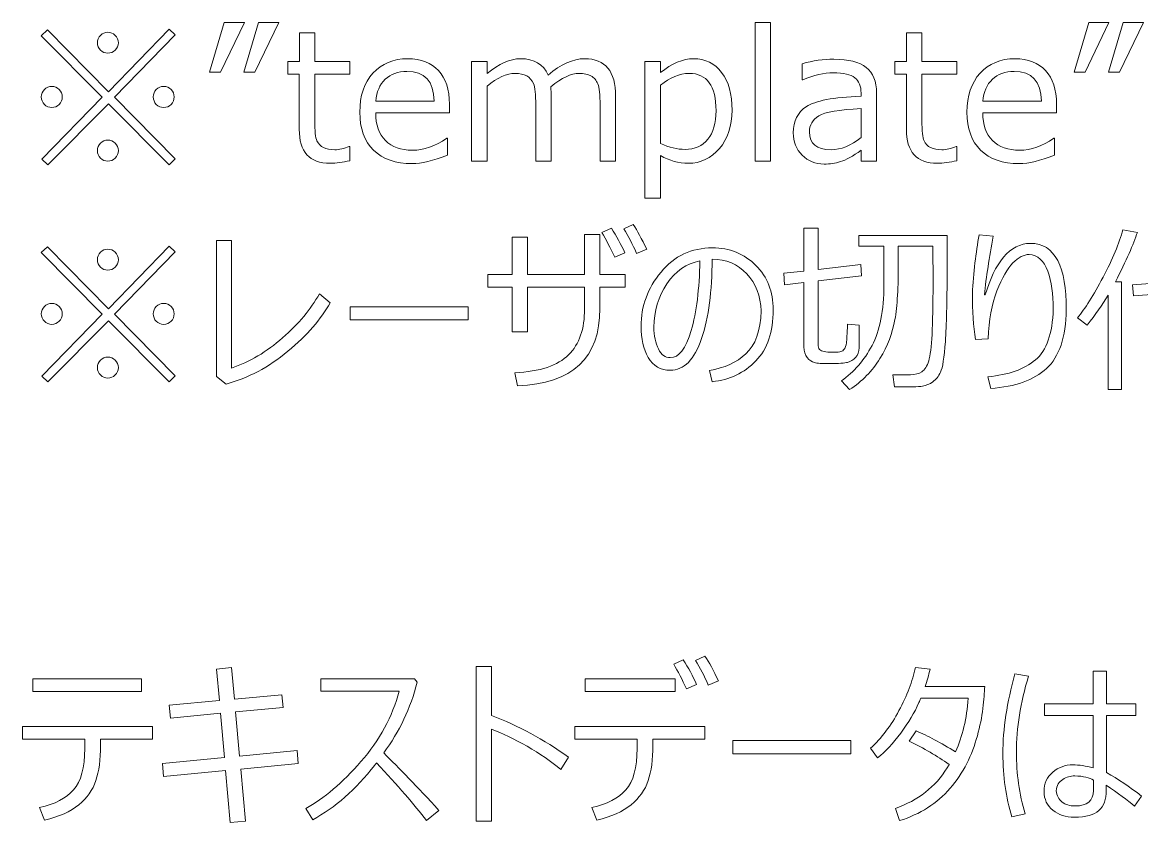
# Model space of a CAD drawing. Extents: x 0 to 812, y 0 to 300.
# Drawn here: x 605.12 to 636.07, y 159.77 to 181.91 of the extents above; entities that cross this region are included whole.
import ezdxf

# ---------------------------------------------------------------- set-up
doc = ezdxf.new("R2010")
doc.units = 0
doc.header["$MEASUREMENT"] = 0
doc.layers.add('TEMPLATE', color=216, linetype='CONTINUOUS', true_color=0x4c004c)

# ---------------------------------------------------------------- blocks, each defined once
blk = doc.blocks.new('block 3')
at = {"layer": 'TEMPLATE', "color": 214, "lineweight": 9, "true_color": 0x7f007f}
for points in [[(611.255, -118.092), (610.596, -119.472), (610.288, -119.472), (610.698, -118.092), (611.255, -118.092)], [(612.207, -118.092), (611.548, -119.472), (611.24, -119.472), (611.651, -118.092), (612.207, -118.092)], [(625.81, -121.935), (625.381, -121.935), (625.381, -118.092), (625.81, -118.092), (625.81, -121.935)], [(635.166, -118.092), (634.506, -119.472), (634.199, -119.472), (634.609, -118.092), (635.166, -118.092)], [(636.118, -118.092), (635.459, -119.472), (635.151, -119.472), (635.561, -118.092), (636.118, -118.092)], [(609.346, -121.869), (609.175, -122.03), (607.5, -120.346), (605.825, -122.035), (605.654, -121.874), (607.324, -120.165), (605.64, -118.461), (605.811, -118.3), (607.5, -120.011), (609.175, -118.28), (609.346, -118.439), (607.661, -120.165), (609.346, -121.869)], [(609.346, -127.869), (609.175, -128.03), (607.5, -126.346), (605.825, -128.035), (605.654, -127.874), (607.324, -126.165), (605.64, -124.461), (605.811, -124.3), (607.5, -126.011), (609.175, -124.28), (609.346, -124.439), (607.661, -126.165), (609.346, -127.869)], [(617.441, -126.319), (614.18, -126.319), (614.18, -125.958), (617.441, -125.958), (617.441, -126.319)], [(612.747, -138.592), (611.155, -138.744), (611.287, -140.187), (610.867, -140.226), (610.738, -138.783), (609.024, -138.946), (608.99, -138.59), (610.706, -138.426), (610.596, -137.203), (609.212, -137.335), (609.177, -136.981), (610.564, -136.852), (610.486, -135.98), (610.901, -135.931), (610.979, -136.812), (612.29, -136.688), (612.327, -137.04), (611.011, -137.164), (611.123, -138.387), (612.72, -138.233), (612.747, -138.592)], [(608.411, -136.595), (605.403, -136.595), (605.403, -136.246), (608.411, -136.246), (608.411, -136.595)], [(623.172, -136.595), (620.676, -136.595), (620.676, -136.246), (623.172, -136.246), (623.172, -136.595)], [(628.027, -138.319), (624.766, -138.319), (624.766, -137.958), (628.027, -137.958), (628.027, -138.319)]]:
    blk.add_lwpolyline(points, dxfattribs=at)
for points, knots in [([(607.19, -118.656), (607.19, -118.577), (607.218, -118.508), (607.276, -118.451), (607.332, -118.394), (607.401, -118.366), (607.481, -118.366), (607.56, -118.366), (607.629, -118.394), (607.686, -118.451), (607.743, -118.508), (607.771, -118.577), (607.771, -118.656), (607.771, -118.736), (607.743, -118.804), (607.686, -118.86), (607.629, -118.916), (607.56, -118.944), (607.481, -118.944), (607.401, -118.944), (607.332, -118.916), (607.276, -118.86), (607.218, -118.804), (607.19, -118.736), (607.19, -118.656)], [0, 0, 0, 0, 1, 1, 1, 2, 2, 2, 3, 3, 3, 4, 4, 4, 5, 5, 5, 6, 6, 6, 7, 7, 7, 8, 8, 8, 8]), ([(613.628, -121.989), (613.058, -121.989), (612.773, -121.676), (612.773, -121.049), (612.773, -121.049), (612.773, -119.528), (612.773, -119.528), (612.773, -119.528), (612.458, -119.528), (612.458, -119.528), (612.458, -119.528), (612.458, -119.176), (612.458, -119.176), (612.458, -119.176), (612.776, -119.176), (612.776, -119.176), (612.776, -119.176), (612.776, -118.383), (612.776, -118.383), (612.776, -118.383), (613.203, -118.383), (613.203, -118.383), (613.203, -118.383), (613.203, -119.176), (613.203, -119.176), (613.203, -119.176), (614.17, -119.176), (614.17, -119.176), (614.17, -119.176), (614.17, -119.528), (614.17, -119.528), (614.17, -119.528), (613.203, -119.528), (613.203, -119.528), (613.203, -119.528), (613.203, -120.805), (613.203, -120.805), (613.203, -121.095), (613.223, -121.282), (613.263, -121.368), (613.303, -121.453), (613.363, -121.516), (613.445, -121.556), (613.526, -121.596), (613.63, -121.615), (613.757, -121.615), (613.878, -121.615), (614.01, -121.586), (614.155, -121.527), (614.155, -121.527), (614.17, -121.527), (614.17, -121.527), (614.17, -121.527), (614.17, -121.918), (614.17, -121.918), (613.976, -121.965), (613.795, -121.989), (613.628, -121.989)], [0, 0, 0, 0, 1, 1, 1, 2, 2, 2, 3, 3, 3, 4, 4, 4, 5, 5, 5, 6, 6, 6, 7, 7, 7, 8, 8, 8, 9, 9, 9, 10, 10, 10, 11, 11, 11, 12, 12, 12, 13, 13, 13, 14, 14, 14, 15, 15, 15, 16, 16, 16, 17, 17, 17, 18, 18, 18, 19, 19, 19, 19]), ([(630.417, -121.989), (629.848, -121.989), (629.563, -121.676), (629.563, -121.049), (629.563, -121.049), (629.563, -119.528), (629.563, -119.528), (629.563, -119.528), (629.248, -119.528), (629.248, -119.528), (629.248, -119.528), (629.248, -119.176), (629.248, -119.176), (629.248, -119.176), (629.565, -119.176), (629.565, -119.176), (629.565, -119.176), (629.565, -118.383), (629.565, -118.383), (629.565, -118.383), (629.993, -118.383), (629.993, -118.383), (629.993, -118.383), (629.993, -119.176), (629.993, -119.176), (629.993, -119.176), (630.959, -119.176), (630.959, -119.176), (630.959, -119.176), (630.959, -119.528), (630.959, -119.528), (630.959, -119.528), (629.993, -119.528), (629.993, -119.528), (629.993, -119.528), (629.993, -120.805), (629.993, -120.805), (629.993, -121.095), (630.012, -121.282), (630.052, -121.368), (630.092, -121.453), (630.153, -121.516), (630.234, -121.556), (630.315, -121.596), (630.42, -121.615), (630.547, -121.615), (630.667, -121.615), (630.8, -121.586), (630.944, -121.527), (630.944, -121.527), (630.959, -121.527), (630.959, -121.527), (630.959, -121.527), (630.959, -121.918), (630.959, -121.918), (630.766, -121.965), (630.585, -121.989), (630.417, -121.989)], [0, 0, 0, 0, 1, 1, 1, 2, 2, 2, 3, 3, 3, 4, 4, 4, 5, 5, 5, 6, 6, 6, 7, 7, 7, 8, 8, 8, 9, 9, 9, 10, 10, 10, 11, 11, 11, 12, 12, 12, 13, 13, 13, 14, 14, 14, 15, 15, 15, 16, 16, 16, 17, 17, 17, 18, 18, 18, 19, 19, 19, 19]), ([(615.896, -121.999), (615.437, -121.999), (615.081, -121.875), (614.828, -121.626), (614.575, -121.378), (614.448, -121.027), (614.448, -120.573), (614.448, -120.122), (614.569, -119.764), (614.812, -119.497), (615.054, -119.231), (615.376, -119.098), (615.776, -119.098), (616.141, -119.098), (616.424, -119.207), (616.625, -119.425), (616.826, -119.644), (616.926, -119.954), (616.926, -120.358), (616.926, -120.358), (616.926, -120.595), (616.926, -120.595), (616.926, -120.595), (614.888, -120.595), (614.888, -120.595), (614.888, -120.927), (614.977, -121.182), (615.157, -121.36), (615.337, -121.539), (615.586, -121.628), (615.903, -121.628), (616.219, -121.628), (616.535, -121.518), (616.851, -121.298), (616.851, -121.298), (616.87, -121.298), (616.87, -121.298), (616.87, -121.298), (616.87, -121.764), (616.87, -121.764), (616.478, -121.921), (616.153, -121.999), (615.896, -121.999)], [0, 0, 0, 0, 1, 1, 1, 2, 2, 2, 3, 3, 3, 4, 4, 4, 5, 5, 5, 6, 6, 6, 7, 7, 7, 8, 8, 8, 9, 9, 9, 10, 10, 10, 11, 11, 11, 12, 12, 12, 13, 13, 13, 14, 14, 14, 14]), ([(621.094, -121.935), (621.094, -121.935), (621.094, -120.39), (621.094, -120.39), (621.094, -120.092), (621.073, -119.893), (621.031, -119.793), (620.99, -119.693), (620.926, -119.62), (620.841, -119.573), (620.755, -119.527), (620.647, -119.503), (620.517, -119.503), (620.294, -119.503), (620.031, -119.626), (619.729, -119.872), (619.739, -119.957), (619.743, -120.065), (619.743, -120.197), (619.743, -120.197), (619.743, -121.935), (619.743, -121.935), (619.743, -121.935), (619.314, -121.935), (619.314, -121.935), (619.314, -121.935), (619.314, -120.39), (619.314, -120.39), (619.314, -120.084), (619.293, -119.882), (619.251, -119.785), (619.21, -119.689), (619.147, -119.617), (619.063, -119.572), (618.98, -119.526), (618.874, -119.503), (618.745, -119.503), (618.512, -119.503), (618.252, -119.622), (617.966, -119.86), (617.966, -119.86), (617.966, -121.935), (617.966, -121.935), (617.966, -121.935), (617.536, -121.935), (617.536, -121.935), (617.536, -121.935), (617.536, -119.176), (617.536, -119.176), (617.536, -119.176), (617.966, -119.176), (617.966, -119.176), (617.966, -119.176), (617.966, -119.508), (617.966, -119.508), (618.293, -119.235), (618.602, -119.098), (618.894, -119.098), (619.27, -119.098), (619.524, -119.249), (619.656, -119.55), (620.01, -119.249), (620.347, -119.098), (620.666, -119.098), (621.238, -119.098), (621.523, -119.445), (621.523, -120.138), (621.523, -120.138), (621.523, -121.935), (621.523, -121.935), (621.523, -121.935), (621.094, -121.935), (621.094, -121.935)], [0, 0, 0, 0, 1, 1, 1, 2, 2, 2, 3, 3, 3, 4, 4, 4, 5, 5, 5, 6, 6, 6, 7, 7, 7, 8, 8, 8, 9, 9, 9, 10, 10, 10, 11, 11, 11, 12, 12, 12, 13, 13, 13, 14, 14, 14, 15, 15, 15, 16, 16, 16, 17, 17, 17, 18, 18, 18, 19, 19, 19, 20, 20, 20, 21, 21, 21, 22, 22, 22, 23, 23, 23, 24, 24, 24, 24]), ([(622.763, -121.777), (622.763, -121.777), (622.763, -122.953), (622.763, -122.953), (622.763, -122.953), (622.334, -122.953), (622.334, -122.953), (622.334, -122.953), (622.334, -119.176), (622.334, -119.176), (622.334, -119.176), (622.763, -119.176), (622.763, -119.176), (622.763, -119.176), (622.763, -119.482), (622.763, -119.482), (623.078, -119.226), (623.383, -119.098), (623.679, -119.098), (624.004, -119.098), (624.263, -119.225), (624.455, -119.478), (624.647, -119.731), (624.743, -120.079), (624.743, -120.522), (624.743, -120.956), (624.627, -121.309), (624.394, -121.581), (624.161, -121.853), (623.873, -121.989), (623.53, -121.989), (623.268, -121.989), (623.012, -121.918), (622.763, -121.777)], [0, 0, 0, 0, 1, 1, 1, 2, 2, 2, 3, 3, 3, 4, 4, 4, 5, 5, 5, 6, 6, 6, 7, 7, 7, 8, 8, 8, 9, 9, 9, 10, 10, 10, 11, 11, 11, 11]), ([(628.31, -121.935), (628.31, -121.935), (628.31, -121.628), (628.31, -121.628), (628.081, -121.794), (627.892, -121.899), (627.744, -121.944), (627.596, -121.988), (627.445, -122.011), (627.292, -122.011), (627.046, -122.011), (626.842, -121.93), (626.679, -121.767), (626.516, -121.604), (626.435, -121.397), (626.435, -121.147), (626.435, -120.826), (626.556, -120.585), (626.798, -120.423), (627.039, -120.261), (627.544, -120.164), (628.31, -120.133), (628.31, -120.133), (628.31, -120.05), (628.31, -120.05), (628.31, -119.858), (628.253, -119.716), (628.139, -119.624), (628.025, -119.532), (627.825, -119.486), (627.539, -119.486), (627.286, -119.486), (627.006, -119.552), (626.697, -119.682), (626.697, -119.682), (626.677, -119.682), (626.677, -119.682), (626.677, -119.682), (626.677, -119.235), (626.677, -119.235), (626.981, -119.152), (627.274, -119.111), (627.556, -119.111), (627.964, -119.111), (628.263, -119.187), (628.453, -119.339), (628.643, -119.491), (628.737, -119.727), (628.737, -120.048), (628.737, -120.048), (628.737, -121.935), (628.737, -121.935), (628.737, -121.935), (628.31, -121.935), (628.31, -121.935)], [0, 0, 0, 0, 1, 1, 1, 2, 2, 2, 3, 3, 3, 4, 4, 4, 5, 5, 5, 6, 6, 6, 7, 7, 7, 8, 8, 8, 9, 9, 9, 10, 10, 10, 11, 11, 11, 12, 12, 12, 13, 13, 13, 14, 14, 14, 15, 15, 15, 16, 16, 16, 17, 17, 17, 18, 18, 18, 18]), ([(632.685, -121.999), (632.226, -121.999), (631.87, -121.875), (631.617, -121.626), (631.364, -121.378), (631.238, -121.027), (631.238, -120.573), (631.238, -120.122), (631.359, -119.764), (631.601, -119.497), (631.844, -119.231), (632.165, -119.098), (632.566, -119.098), (632.93, -119.098), (633.213, -119.207), (633.414, -119.425), (633.615, -119.644), (633.715, -119.954), (633.715, -120.358), (633.715, -120.358), (633.715, -120.595), (633.715, -120.595), (633.715, -120.595), (631.677, -120.595), (631.677, -120.595), (631.677, -120.927), (631.767, -121.182), (631.947, -121.36), (632.126, -121.539), (632.375, -121.628), (632.692, -121.628), (633.008, -121.628), (633.324, -121.518), (633.64, -121.298), (633.64, -121.298), (633.659, -121.298), (633.659, -121.298), (633.659, -121.298), (633.659, -121.764), (633.659, -121.764), (633.267, -121.921), (632.942, -121.999), (632.685, -121.999)], [0, 0, 0, 0, 1, 1, 1, 2, 2, 2, 3, 3, 3, 4, 4, 4, 5, 5, 5, 6, 6, 6, 7, 7, 7, 8, 8, 8, 9, 9, 9, 10, 10, 10, 11, 11, 11, 12, 12, 12, 13, 13, 13, 14, 14, 14, 14]), ([(614.888, -120.27), (614.888, -120.27), (616.506, -120.27), (616.506, -120.27), (616.493, -119.722), (616.242, -119.447), (615.752, -119.447), (615.505, -119.447), (615.304, -119.521), (615.151, -119.667), (614.998, -119.814), (614.91, -120.015), (614.888, -120.27)], [0, 0, 0, 0, 1, 1, 1, 2, 2, 2, 3, 3, 3, 4, 4, 4, 4]), ([(631.677, -120.27), (631.677, -120.27), (633.296, -120.27), (633.296, -120.27), (633.283, -119.722), (633.031, -119.447), (632.541, -119.447), (632.294, -119.447), (632.094, -119.521), (631.94, -119.667), (631.787, -119.814), (631.7, -120.015), (631.677, -120.27)], [0, 0, 0, 0, 1, 1, 1, 2, 2, 2, 3, 3, 3, 4, 4, 4, 4]), ([(622.763, -119.831), (622.763, -119.831), (622.763, -121.442), (622.763, -121.442), (623.008, -121.551), (623.234, -121.606), (623.442, -121.606), (623.711, -121.606), (623.921, -121.512), (624.072, -121.326), (624.223, -121.14), (624.299, -120.877), (624.299, -120.536), (624.299, -119.848), (624.051, -119.503), (623.554, -119.503), (623.291, -119.503), (623.027, -119.613), (622.763, -119.831)], [0, 0, 0, 0, 1, 1, 1, 2, 2, 2, 3, 3, 3, 4, 4, 4, 5, 5, 5, 6, 6, 6, 6]), ([(605.64, -120.155), (605.64, -120.076), (605.668, -120.007), (605.725, -119.95), (605.782, -119.893), (605.85, -119.865), (605.93, -119.865), (606.01, -119.865), (606.078, -119.893), (606.135, -119.95), (606.192, -120.007), (606.221, -120.076), (606.221, -120.155), (606.221, -120.235), (606.192, -120.304), (606.135, -120.36), (606.078, -120.417), (606.01, -120.446), (605.93, -120.446), (605.85, -120.446), (605.782, -120.417), (605.725, -120.36), (605.668, -120.304), (605.64, -120.235), (605.64, -120.155)], [0, 0, 0, 0, 1, 1, 1, 2, 2, 2, 3, 3, 3, 4, 4, 4, 5, 5, 5, 6, 6, 6, 7, 7, 7, 8, 8, 8, 8]), ([(608.736, -120.155), (608.736, -120.076), (608.764, -120.007), (608.821, -119.95), (608.878, -119.893), (608.946, -119.865), (609.026, -119.865), (609.106, -119.865), (609.174, -119.893), (609.23, -119.95), (609.286, -120.007), (609.314, -120.076), (609.314, -120.155), (609.314, -120.235), (609.286, -120.304), (609.23, -120.36), (609.174, -120.417), (609.106, -120.446), (609.026, -120.446), (608.946, -120.446), (608.878, -120.417), (608.821, -120.36), (608.764, -120.304), (608.736, -120.235), (608.736, -120.155)], [0, 0, 0, 0, 1, 1, 1, 2, 2, 2, 3, 3, 3, 4, 4, 4, 5, 5, 5, 6, 6, 6, 7, 7, 7, 8, 8, 8, 8]), ([(628.31, -121.278), (628.31, -121.278), (628.31, -120.478), (628.31, -120.478), (627.703, -120.505), (627.313, -120.572), (627.14, -120.679), (626.966, -120.786), (626.88, -120.933), (626.88, -121.12), (626.88, -121.45), (627.08, -121.615), (627.48, -121.615), (627.752, -121.615), (628.029, -121.503), (628.31, -121.278)], [0, 0, 0, 0, 1, 1, 1, 2, 2, 2, 3, 3, 3, 4, 4, 4, 5, 5, 5, 5]), ([(607.19, -121.64), (607.19, -121.56), (607.218, -121.492), (607.276, -121.435), (607.332, -121.378), (607.401, -121.349), (607.481, -121.349), (607.56, -121.349), (607.629, -121.378), (607.686, -121.435), (607.743, -121.492), (607.771, -121.56), (607.771, -121.64), (607.771, -121.72), (607.743, -121.788), (607.686, -121.845), (607.629, -121.902), (607.56, -121.93), (607.481, -121.93), (607.401, -121.93), (607.332, -121.902), (607.276, -121.845), (607.218, -121.788), (607.19, -121.72), (607.19, -121.64)], [0, 0, 0, 0, 1, 1, 1, 2, 2, 2, 3, 3, 3, 4, 4, 4, 5, 5, 5, 6, 6, 6, 7, 7, 7, 8, 8, 8, 8]), ([(621.777, -124.466), (621.777, -124.466), (621.497, -124.59), (621.497, -124.59), (621.379, -124.328), (621.262, -124.101), (621.143, -123.907), (621.143, -123.907), (621.406, -123.785), (621.406, -123.785), (621.548, -124.004), (621.672, -124.232), (621.777, -124.466)], [0, 0, 0, 0, 1, 1, 1, 2, 2, 2, 3, 3, 3, 4, 4, 4, 4]), ([(622.381, -124.366), (622.381, -124.366), (622.1, -124.481), (622.1, -124.481), (621.991, -124.228), (621.874, -124.003), (621.751, -123.804), (621.751, -123.804), (622.01, -123.68), (622.01, -123.68), (622.122, -123.854), (622.245, -124.083), (622.381, -124.366)], [0, 0, 0, 0, 1, 1, 1, 2, 2, 2, 3, 3, 3, 4, 4, 4, 4]), ([(626.731, -125.284), (626.731, -125.284), (626.194, -125.347), (626.194, -125.347), (626.194, -125.347), (626.175, -125.032), (626.175, -125.032), (626.175, -125.032), (626.731, -124.969), (626.731, -124.969), (626.731, -124.969), (626.731, -123.782), (626.731, -123.782), (626.731, -123.782), (627.119, -123.782), (627.119, -123.782), (627.119, -123.782), (627.119, -124.925), (627.119, -124.925), (627.119, -124.925), (628.301, -124.791), (628.301, -124.791), (628.301, -124.791), (628.323, -125.098), (628.323, -125.098), (628.323, -125.098), (627.119, -125.24), (627.119, -125.24), (627.119, -125.24), (627.119, -127), (627.119, -127), (627.119, -127.057), (627.135, -127.102), (627.164, -127.136), (627.195, -127.169), (627.235, -127.19), (627.287, -127.199), (627.338, -127.208), (627.431, -127.213), (627.566, -127.213), (627.654, -127.213), (627.716, -127.208), (627.752, -127.198), (627.788, -127.188), (627.819, -127.165), (627.847, -127.127), (627.875, -127.09), (627.894, -127.032), (627.904, -126.955), (627.915, -126.878), (627.925, -126.707), (627.935, -126.443), (627.935, -126.443), (628.255, -126.47), (628.255, -126.47), (628.255, -126.47), (628.255, -127.093), (628.255, -127.093), (628.255, -127.2), (628.222, -127.289), (628.158, -127.358), (628.094, -127.427), (628.021, -127.473), (627.939, -127.496), (627.856, -127.518), (627.694, -127.53), (627.451, -127.53), (627.233, -127.53), (627.089, -127.52), (627.019, -127.501), (626.95, -127.481), (626.884, -127.435), (626.823, -127.363), (626.762, -127.29), (626.731, -127.191), (626.731, -127.066), (626.731, -127.066), (626.731, -125.284), (626.731, -125.284)], [0, 0, 0, 0, 1, 1, 1, 2, 2, 2, 3, 3, 3, 4, 4, 4, 5, 5, 5, 6, 6, 6, 7, 7, 7, 8, 8, 8, 9, 9, 9, 10, 10, 10, 11, 11, 11, 12, 12, 12, 13, 13, 13, 14, 14, 14, 15, 15, 15, 16, 16, 16, 17, 17, 17, 18, 18, 18, 19, 19, 19, 20, 20, 20, 21, 21, 21, 22, 22, 22, 23, 23, 23, 24, 24, 24, 25, 25, 25, 26, 26, 26, 26]), ([(619.09, -126.651), (619.09, -126.651), (618.665, -126.651), (618.665, -126.651), (618.665, -126.651), (618.665, -125.416), (618.665, -125.416), (618.665, -125.416), (617.991, -125.416), (617.991, -125.416), (617.991, -125.416), (617.991, -125.062), (617.991, -125.062), (617.991, -125.062), (618.665, -125.062), (618.665, -125.062), (618.665, -125.062), (618.665, -124.031), (618.665, -124.031), (618.665, -124.031), (619.09, -124.031), (619.09, -124.031), (619.09, -124.031), (619.09, -125.062), (619.09, -125.062), (619.09, -125.062), (620.664, -125.062), (620.664, -125.062), (620.664, -125.062), (620.664, -123.961), (620.664, -123.961), (620.664, -123.961), (621.089, -123.961), (621.089, -123.961), (621.089, -123.961), (621.089, -125.062), (621.089, -125.062), (621.089, -125.062), (621.79, -125.062), (621.79, -125.062), (621.79, -125.062), (621.79, -125.416), (621.79, -125.416), (621.79, -125.416), (621.089, -125.416), (621.089, -125.416), (621.089, -125.416), (621.089, -126.006), (621.089, -126.006), (621.089, -127.37), (620.33, -128.083), (618.811, -128.145), (618.811, -128.145), (618.731, -127.781), (618.731, -127.781), (619.431, -127.749), (619.928, -127.584), (620.222, -127.288), (620.517, -126.992), (620.664, -126.568), (620.664, -126.016), (620.664, -126.016), (620.664, -125.416), (620.664, -125.416), (620.664, -125.416), (619.09, -125.416), (619.09, -125.416), (619.09, -125.416), (619.09, -126.651), (619.09, -126.651)], [0, 0, 0, 0, 1, 1, 1, 2, 2, 2, 3, 3, 3, 4, 4, 4, 5, 5, 5, 6, 6, 6, 7, 7, 7, 8, 8, 8, 9, 9, 9, 10, 10, 10, 11, 11, 11, 12, 12, 12, 13, 13, 13, 14, 14, 14, 15, 15, 15, 16, 16, 16, 17, 17, 17, 18, 18, 18, 19, 19, 19, 20, 20, 20, 21, 21, 21, 22, 22, 22, 23, 23, 23, 23]), ([(627.991, -128.25), (627.991, -128.25), (627.766, -128.004), (627.766, -128.004), (628.113, -127.764), (628.395, -127.44), (628.613, -127.031), (628.832, -126.621), (628.941, -126.061), (628.941, -125.35), (628.941, -125.35), (628.936, -124.913), (628.936, -124.913), (628.936, -124.839), (628.938, -124.629), (628.943, -124.28), (628.943, -124.28), (628.25, -124.28), (628.25, -124.28), (628.25, -124.28), (628.25, -123.985), (628.25, -123.985), (628.25, -123.985), (630.689, -123.985), (630.689, -123.985), (630.689, -123.985), (630.689, -125.005), (630.689, -125.005), (630.689, -125.832), (630.673, -126.469), (630.641, -126.916), (630.61, -127.363), (630.565, -127.645), (630.508, -127.764), (630.451, -127.883), (630.379, -127.973), (630.293, -128.035), (630.207, -128.097), (630.111, -128.137), (630.005, -128.154), (629.9, -128.171), (629.642, -128.177), (629.234, -128.172), (629.234, -128.172), (629.185, -127.837), (629.185, -127.837), (629.185, -127.837), (629.673, -127.837), (629.673, -127.837), (629.802, -127.837), (629.907, -127.811), (629.99, -127.757), (630.074, -127.703), (630.137, -127.603), (630.18, -127.455), (630.223, -127.308), (630.254, -127.063), (630.273, -126.721), (630.291, -126.378), (630.301, -125.906), (630.301, -125.303), (630.301, -125.303), (630.296, -124.28), (630.296, -124.28), (630.296, -124.28), (629.336, -124.28), (629.336, -124.28), (629.336, -124.28), (629.339, -124.717), (629.339, -124.717), (629.342, -125.412), (629.311, -125.945), (629.246, -126.314), (629.181, -126.684), (629.043, -127.042), (628.832, -127.388), (628.621, -127.735), (628.341, -128.022), (627.991, -128.25)], [0, 0, 0, 0, 1, 1, 1, 2, 2, 2, 3, 3, 3, 4, 4, 4, 5, 5, 5, 6, 6, 6, 7, 7, 7, 8, 8, 8, 9, 9, 9, 10, 10, 10, 11, 11, 11, 12, 12, 12, 13, 13, 13, 14, 14, 14, 15, 15, 15, 16, 16, 16, 17, 17, 17, 18, 18, 18, 19, 19, 19, 20, 20, 20, 21, 21, 21, 22, 22, 22, 23, 23, 23, 24, 24, 24, 25, 25, 25, 26, 26, 26, 26]), ([(631.895, -128.216), (631.895, -128.216), (631.819, -127.896), (631.819, -127.896), (632.386, -127.841), (632.823, -127.685), (633.132, -127.427), (633.442, -127.17), (633.605, -126.701), (633.623, -126.019), (633.628, -125.612), (633.579, -125.263), (633.474, -124.974), (633.37, -124.684), (633.197, -124.529), (632.954, -124.51), (632.809, -124.513), (632.661, -124.592), (632.509, -124.747), (632.357, -124.901), (632.209, -125.159), (632.067, -125.521), (631.925, -125.882), (631.844, -126.323), (631.824, -126.844), (631.824, -126.844), (631.477, -126.866), (631.477, -126.866), (631.417, -126.492), (631.387, -126.071), (631.387, -125.604), (631.42, -125.006), (631.483, -124.462), (631.577, -123.97), (631.577, -123.97), (631.963, -124.004), (631.963, -124.004), (631.854, -124.594), (631.773, -125.136), (631.719, -125.63), (631.719, -125.63), (631.746, -125.63), (631.746, -125.63), (631.871, -125.188), (632.04, -124.84), (632.253, -124.587), (632.465, -124.334), (632.712, -124.206), (632.993, -124.205), (633.334, -124.205), (633.584, -124.363), (633.747, -124.678), (633.909, -124.994), (633.988, -125.447), (633.985, -126.038), (633.972, -126.8), (633.79, -127.342), (633.44, -127.664), (633.09, -127.987), (632.575, -128.17), (631.895, -128.216)], [0, 0, 0, 0, 1, 1, 1, 2, 2, 2, 3, 3, 3, 4, 4, 4, 5, 5, 5, 6, 6, 6, 7, 7, 7, 8, 8, 8, 9, 9, 9, 10, 10, 10, 11, 11, 11, 12, 12, 12, 13, 13, 13, 14, 14, 14, 15, 15, 15, 16, 16, 16, 17, 17, 17, 18, 18, 18, 19, 19, 19, 20, 20, 20, 20]), ([(635.95, -123.9), (635.846, -124.225), (635.643, -124.681), (635.342, -125.267), (635.342, -125.267), (635.515, -125.267), (635.515, -125.267), (635.515, -125.267), (635.515, -128.245), (635.515, -128.245), (635.515, -128.245), (635.14, -128.245), (635.14, -128.245), (635.14, -128.245), (635.14, -125.635), (635.14, -125.635), (634.98, -125.904), (634.788, -126.18), (634.564, -126.463), (634.564, -126.463), (634.297, -126.265), (634.297, -126.265), (634.502, -126.013), (634.737, -125.637), (635.002, -125.139), (635.266, -124.64), (635.45, -124.202), (635.552, -123.826), (635.552, -123.826), (635.95, -123.9), (635.95, -123.9)], [0, 0, 0, 0, 1, 1, 1, 2, 2, 2, 3, 3, 3, 4, 4, 4, 5, 5, 5, 6, 6, 6, 7, 7, 7, 8, 8, 8, 9, 9, 9, 10, 10, 10, 10]), ([(639.041, -126.902), (639.008, -127.407), (638.965, -127.743), (638.912, -127.912), (638.858, -128.08), (638.742, -128.173), (638.565, -128.189), (638.565, -128.189), (638.538, -128.189), (638.538, -128.189), (638.414, -128.189), (638.305, -128.159), (638.211, -128.1), (638.116, -128.041), (637.98, -127.905), (637.802, -127.692), (637.624, -127.48), (637.461, -127.195), (637.315, -126.837), (637.168, -126.478), (637.056, -126.056), (636.978, -125.569), (636.978, -125.569), (635.843, -125.652), (635.843, -125.652), (635.843, -125.652), (635.816, -125.347), (635.816, -125.347), (635.816, -125.347), (636.934, -125.267), (636.934, -125.267), (636.9, -124.972), (636.883, -124.565), (636.883, -124.046), (636.883, -124.046), (636.883, -123.812), (636.883, -123.812), (636.883, -123.812), (637.276, -123.812), (637.276, -123.812), (637.276, -123.812), (637.276, -124.031), (637.276, -124.031), (637.276, -124.573), (637.291, -124.975), (637.322, -125.237), (637.322, -125.237), (638.897, -125.123), (638.897, -125.123), (638.897, -125.123), (638.934, -125.423), (638.934, -125.423), (638.934, -125.423), (637.366, -125.54), (637.366, -125.54), (637.495, -126.286), (637.676, -126.842), (637.912, -127.209), (638.147, -127.576), (638.333, -127.759), (638.47, -127.759), (638.546, -127.759), (638.6, -127.692), (638.632, -127.557), (638.664, -127.422), (638.691, -127.178), (638.714, -126.827), (638.714, -126.827), (639.041, -126.902), (639.041, -126.902)], [0, 0, 0, 0, 1, 1, 1, 2, 2, 2, 3, 3, 3, 4, 4, 4, 5, 5, 5, 6, 6, 6, 7, 7, 7, 8, 8, 8, 9, 9, 9, 10, 10, 10, 11, 11, 11, 12, 12, 12, 13, 13, 13, 14, 14, 14, 15, 15, 15, 16, 16, 16, 17, 17, 17, 18, 18, 18, 19, 19, 19, 20, 20, 20, 21, 21, 21, 22, 22, 22, 23, 23, 23, 23]), ([(607.19, -124.656), (607.19, -124.577), (607.218, -124.508), (607.276, -124.451), (607.332, -124.394), (607.401, -124.366), (607.481, -124.366), (607.56, -124.366), (607.629, -124.394), (607.686, -124.451), (607.743, -124.508), (607.771, -124.577), (607.771, -124.656), (607.771, -124.736), (607.743, -124.804), (607.686, -124.86), (607.629, -124.916), (607.56, -124.944), (607.481, -124.944), (607.401, -124.944), (607.332, -124.916), (607.276, -124.86), (607.218, -124.804), (607.19, -124.736), (607.19, -124.656)], [0, 0, 0, 0, 1, 1, 1, 2, 2, 2, 3, 3, 3, 4, 4, 4, 5, 5, 5, 6, 6, 6, 7, 7, 7, 8, 8, 8, 8]), ([(613.626, -125.845), (613.383, -126.298), (612.995, -126.745), (612.461, -127.188), (611.927, -127.631), (611.357, -127.934), (610.752, -128.096), (610.752, -128.096), (610.486, -127.891), (610.486, -127.891), (610.486, -127.891), (610.486, -124.122), (610.486, -124.122), (610.486, -124.122), (610.901, -124.122), (610.901, -124.122), (610.901, -124.122), (610.901, -127.652), (610.901, -127.652), (611.4, -127.484), (611.871, -127.207), (612.313, -126.819), (612.755, -126.432), (613.094, -126.026), (613.33, -125.601), (613.33, -125.601), (613.626, -125.845), (613.626, -125.845)], [0, 0, 0, 0, 1, 1, 1, 2, 2, 2, 3, 3, 3, 4, 4, 4, 5, 5, 5, 6, 6, 6, 7, 7, 7, 8, 8, 8, 9, 9, 9, 9]), ([(624.194, -128.03), (624.194, -128.03), (624.114, -127.718), (624.114, -127.718), (624.531, -127.651), (624.868, -127.498), (625.127, -127.259), (625.386, -127.02), (625.526, -126.624), (625.547, -126.072), (625.531, -125.659), (625.398, -125.317), (625.149, -125.046), (624.9, -124.775), (624.581, -124.641), (624.192, -124.644), (624.192, -125.52), (624.094, -126.251), (623.898, -126.837), (623.702, -127.423), (623.413, -127.715), (623.032, -127.715), (622.764, -127.715), (622.562, -127.598), (622.427, -127.363), (622.292, -127.127), (622.225, -126.841), (622.225, -126.502), (622.225, -125.944), (622.409, -125.442), (622.779, -124.997), (623.148, -124.552), (623.621, -124.329), (624.197, -124.329), (624.677, -124.329), (625.078, -124.49), (625.4, -124.813), (625.721, -125.135), (625.882, -125.544), (625.882, -126.041), (625.882, -126.653), (625.721, -127.125), (625.4, -127.457), (625.078, -127.789), (624.676, -127.98), (624.194, -128.03)], [0, 0, 0, 0, 1, 1, 1, 2, 2, 2, 3, 3, 3, 4, 4, 4, 5, 5, 5, 6, 6, 6, 7, 7, 7, 8, 8, 8, 9, 9, 9, 10, 10, 10, 11, 11, 11, 12, 12, 12, 13, 13, 13, 14, 14, 14, 15, 15, 15, 15]), ([(623.855, -124.686), (623.482, -124.761), (623.178, -124.973), (622.942, -125.324), (622.706, -125.675), (622.585, -126.074), (622.578, -126.522), (622.585, -126.759), (622.627, -126.961), (622.705, -127.126), (622.783, -127.291), (622.893, -127.37), (623.032, -127.364), (623.273, -127.37), (623.466, -127.121), (623.612, -126.616), (623.758, -126.11), (623.839, -125.467), (623.855, -124.686)], [0, 0, 0, 0, 1, 1, 1, 2, 2, 2, 3, 3, 3, 4, 4, 4, 5, 5, 5, 6, 6, 6, 6]), ([(605.64, -126.155), (605.64, -126.076), (605.668, -126.007), (605.725, -125.95), (605.782, -125.893), (605.85, -125.865), (605.93, -125.865), (606.01, -125.865), (606.078, -125.893), (606.135, -125.95), (606.192, -126.007), (606.221, -126.076), (606.221, -126.155), (606.221, -126.235), (606.192, -126.304), (606.135, -126.36), (606.078, -126.417), (606.01, -126.446), (605.93, -126.446), (605.85, -126.446), (605.782, -126.417), (605.725, -126.36), (605.668, -126.304), (605.64, -126.235), (605.64, -126.155)], [0, 0, 0, 0, 1, 1, 1, 2, 2, 2, 3, 3, 3, 4, 4, 4, 5, 5, 5, 6, 6, 6, 7, 7, 7, 8, 8, 8, 8]), ([(608.736, -126.155), (608.736, -126.076), (608.764, -126.007), (608.821, -125.95), (608.878, -125.893), (608.946, -125.865), (609.026, -125.865), (609.106, -125.865), (609.174, -125.893), (609.23, -125.95), (609.286, -126.007), (609.314, -126.076), (609.314, -126.155), (609.314, -126.235), (609.286, -126.304), (609.23, -126.36), (609.174, -126.417), (609.106, -126.446), (609.026, -126.446), (608.946, -126.446), (608.878, -126.417), (608.821, -126.36), (608.764, -126.304), (608.736, -126.235), (608.736, -126.155)], [0, 0, 0, 0, 1, 1, 1, 2, 2, 2, 3, 3, 3, 4, 4, 4, 5, 5, 5, 6, 6, 6, 7, 7, 7, 8, 8, 8, 8]), ([(607.19, -127.64), (607.19, -127.56), (607.218, -127.492), (607.276, -127.435), (607.332, -127.378), (607.401, -127.349), (607.481, -127.349), (607.56, -127.349), (607.629, -127.378), (607.686, -127.435), (607.743, -127.492), (607.771, -127.56), (607.771, -127.64), (607.771, -127.72), (607.743, -127.788), (607.686, -127.845), (607.629, -127.902), (607.56, -127.93), (607.481, -127.93), (607.401, -127.93), (607.332, -127.902), (607.276, -127.845), (607.218, -127.788), (607.19, -127.72), (607.19, -127.64)], [0, 0, 0, 0, 1, 1, 1, 2, 2, 2, 3, 3, 3, 4, 4, 4, 5, 5, 5, 6, 6, 6, 7, 7, 7, 8, 8, 8, 8]), ([(623.762, -136.405), (623.762, -136.405), (623.482, -136.529), (623.482, -136.529), (623.365, -136.267), (623.246, -136.039), (623.128, -135.846), (623.128, -135.846), (623.391, -135.724), (623.391, -135.724), (623.533, -135.943), (623.657, -136.17), (623.762, -136.405)], [0, 0, 0, 0, 1, 1, 1, 2, 2, 2, 3, 3, 3, 4, 4, 4, 4]), ([(624.365, -136.305), (624.365, -136.305), (624.085, -136.42), (624.085, -136.42), (623.976, -136.167), (623.859, -135.942), (623.736, -135.743), (623.736, -135.743), (623.994, -135.619), (623.994, -135.619), (624.107, -135.793), (624.23, -136.022), (624.365, -136.305)], [0, 0, 0, 0, 1, 1, 1, 2, 2, 2, 3, 3, 3, 4, 4, 4, 4]), ([(620.215, -138.417), (620.215, -138.417), (620.01, -138.756), (620.01, -138.756), (619.74, -138.53), (619.428, -138.316), (619.074, -138.114), (618.72, -137.912), (618.391, -137.756), (618.086, -137.645), (618.086, -137.645), (618.086, -140.187), (618.086, -140.187), (618.086, -140.187), (617.664, -140.187), (617.664, -140.187), (617.664, -140.187), (617.664, -135.912), (617.664, -135.912), (617.664, -135.912), (618.091, -135.912), (618.091, -135.912), (618.091, -135.912), (618.091, -137.262), (618.091, -137.262), (618.83, -137.54), (619.538, -137.925), (620.215, -138.417)], [0, 0, 0, 0, 1, 1, 1, 2, 2, 2, 3, 3, 3, 4, 4, 4, 5, 5, 5, 6, 6, 6, 7, 7, 7, 8, 8, 8, 9, 9, 9, 9]), ([(630.22, -135.985), (630.178, -136.153), (630.131, -136.311), (630.081, -136.461), (630.081, -136.461), (631.729, -136.461), (631.729, -136.461), (631.721, -136.625), (631.703, -136.828), (631.676, -137.069), (631.649, -137.31), (631.599, -137.562), (631.526, -137.827), (631.453, -138.091), (631.355, -138.347), (631.233, -138.592), (631.111, -138.838), (630.958, -139.066), (630.774, -139.276), (630.59, -139.486), (630.382, -139.665), (630.15, -139.814), (629.918, -139.963), (629.66, -140.082), (629.375, -140.17), (629.375, -140.17), (629.258, -139.835), (629.258, -139.835), (629.886, -139.609), (630.365, -139.234), (630.694, -138.71), (630.712, -138.679), (630.729, -138.649), (630.747, -138.619), (630.412, -138.38), (630.044, -138.165), (629.641, -137.975), (629.641, -137.975), (629.832, -137.684), (629.832, -137.684), (630.152, -137.824), (630.516, -138.019), (630.923, -138.27), (631.114, -137.839), (631.231, -137.344), (631.275, -136.786), (631.275, -136.786), (629.961, -136.786), (629.961, -136.786), (629.943, -136.826), (629.926, -136.866), (629.91, -136.905), (629.79, -137.177), (629.622, -137.459), (629.408, -137.75), (629.194, -138.041), (628.981, -138.27), (628.767, -138.436), (628.767, -138.436), (628.567, -138.17), (628.567, -138.17), (628.875, -137.89), (629.139, -137.543), (629.358, -137.129), (629.578, -136.714), (629.731, -136.315), (629.817, -135.931), (629.817, -135.931), (630.22, -135.985), (630.22, -135.985)], [0, 0, 0, 0, 1, 1, 1, 2, 2, 2, 3, 3, 3, 4, 4, 4, 5, 5, 5, 6, 6, 6, 7, 7, 7, 8, 8, 8, 9, 9, 9, 10, 10, 10, 11, 11, 11, 12, 12, 12, 13, 13, 13, 14, 14, 14, 15, 15, 15, 16, 16, 16, 17, 17, 17, 18, 18, 18, 19, 19, 19, 20, 20, 20, 21, 21, 21, 22, 22, 22, 23, 23, 23, 23]), ([(632.845, -139.984), (632.845, -139.984), (632.481, -140.064), (632.481, -140.064), (632.315, -139.529), (632.232, -138.948), (632.232, -138.321), (632.232, -137.638), (632.343, -136.901), (632.566, -136.11), (632.566, -136.11), (632.94, -136.175), (632.94, -136.175), (632.717, -136.911), (632.605, -137.613), (632.605, -138.28), (632.605, -138.869), (632.685, -139.437), (632.845, -139.984)], [0, 0, 0, 0, 1, 1, 1, 2, 2, 2, 3, 3, 3, 4, 4, 4, 5, 5, 5, 6, 6, 6, 6]), ([(636.067, -139.491), (636.067, -139.491), (635.872, -139.767), (635.872, -139.767), (635.672, -139.606), (635.411, -139.412), (635.091, -139.186), (635.091, -139.186), (635.091, -139.334), (635.091, -139.334), (635.091, -139.582), (635.023, -139.767), (634.888, -139.89), (634.753, -140.013), (634.526, -140.074), (634.207, -140.074), (633.971, -140.074), (633.773, -140.01), (633.612, -139.881), (633.452, -139.753), (633.372, -139.58), (633.372, -139.364), (633.372, -139.143), (633.451, -138.965), (633.61, -138.83), (633.769, -138.696), (633.955, -138.628), (634.168, -138.626), (634.339, -138.628), (634.527, -138.656), (634.732, -138.71), (634.732, -138.71), (634.732, -137.267), (634.732, -137.267), (634.732, -137.267), (633.387, -137.267), (633.387, -137.267), (633.387, -137.267), (633.387, -136.937), (633.387, -136.937), (633.387, -136.937), (634.732, -136.937), (634.732, -136.937), (634.732, -136.937), (634.732, -136.041), (634.732, -136.041), (634.732, -136.041), (635.096, -136.041), (635.096, -136.041), (635.096, -136.041), (635.096, -136.937), (635.096, -136.937), (635.096, -136.937), (635.908, -136.937), (635.908, -136.937), (635.908, -136.937), (635.908, -137.267), (635.908, -137.267), (635.908, -137.267), (635.096, -137.267), (635.096, -137.267), (635.096, -137.267), (635.096, -138.844), (635.096, -138.844), (635.413, -139.018), (635.737, -139.234), (636.067, -139.491)], [0, 0, 0, 0, 1, 1, 1, 2, 2, 2, 3, 3, 3, 4, 4, 4, 5, 5, 5, 6, 6, 6, 7, 7, 7, 8, 8, 8, 9, 9, 9, 10, 10, 10, 11, 11, 11, 12, 12, 12, 13, 13, 13, 14, 14, 14, 15, 15, 15, 16, 16, 16, 17, 17, 17, 18, 18, 18, 19, 19, 19, 20, 20, 20, 21, 21, 21, 22, 22, 22, 22]), ([(613.145, -140.145), (613.145, -140.145), (612.952, -139.835), (612.952, -139.835), (613.458, -139.561), (613.968, -139.128), (614.481, -138.535), (614.995, -137.942), (615.348, -137.294), (615.54, -136.59), (615.54, -136.59), (613.372, -136.59), (613.372, -136.59), (613.372, -136.59), (613.372, -136.251), (613.372, -136.251), (613.372, -136.251), (615.962, -136.251), (615.962, -136.251), (615.962, -136.251), (616.038, -136.341), (616.038, -136.341), (615.851, -137.058), (615.541, -137.71), (615.11, -138.299), (615.528, -138.708), (616.038, -139.237), (616.638, -139.886), (616.638, -139.886), (616.292, -140.165), (616.292, -140.165), (615.96, -139.733), (615.499, -139.203), (614.91, -138.573), (614.894, -138.594), (614.877, -138.615), (614.861, -138.636), (614.334, -139.312), (613.762, -139.815), (613.145, -140.145)], [0, 0, 0, 0, 1, 1, 1, 2, 2, 2, 3, 3, 3, 4, 4, 4, 5, 5, 5, 6, 6, 6, 7, 7, 7, 8, 8, 8, 9, 9, 9, 10, 10, 10, 11, 11, 11, 12, 12, 12, 13, 13, 13, 13]), ([(607.28, -138.085), (607.28, -138.478), (607.237, -138.805), (607.15, -139.064), (607.063, -139.322), (606.905, -139.546), (606.678, -139.734), (606.449, -139.922), (606.132, -140.062), (605.725, -140.155), (605.725, -140.155), (605.593, -139.811), (605.593, -139.811), (606.012, -139.718), (606.324, -139.554), (606.532, -139.319), (606.74, -139.083), (606.843, -138.702), (606.843, -138.175), (606.843, -138.175), (606.843, -137.921), (606.843, -137.921), (606.843, -137.921), (605.117, -137.921), (605.117, -137.921), (605.117, -137.921), (605.117, -137.565), (605.117, -137.565), (605.117, -137.565), (608.711, -137.565), (608.711, -137.565), (608.711, -137.565), (608.711, -137.921), (608.711, -137.921), (608.711, -137.921), (607.28, -137.921), (607.28, -137.921), (607.28, -137.921), (607.28, -138.085), (607.28, -138.085)], [0, 0, 0, 0, 1, 1, 1, 2, 2, 2, 3, 3, 3, 4, 4, 4, 5, 5, 5, 6, 6, 6, 7, 7, 7, 8, 8, 8, 9, 9, 9, 10, 10, 10, 11, 11, 11, 12, 12, 12, 13, 13, 13, 13]), ([(622.554, -138.085), (622.554, -138.478), (622.51, -138.805), (622.423, -139.064), (622.336, -139.322), (622.179, -139.546), (621.951, -139.734), (621.723, -139.922), (621.406, -140.062), (620.999, -140.155), (620.999, -140.155), (620.867, -139.811), (620.867, -139.811), (621.285, -139.718), (621.598, -139.554), (621.806, -139.319), (622.013, -139.083), (622.117, -138.702), (622.117, -138.175), (622.117, -138.175), (622.117, -137.921), (622.117, -137.921), (622.117, -137.921), (620.391, -137.921), (620.391, -137.921), (620.391, -137.921), (620.391, -137.565), (620.391, -137.565), (620.391, -137.565), (623.985, -137.565), (623.985, -137.565), (623.985, -137.565), (623.985, -137.921), (623.985, -137.921), (623.985, -137.921), (622.554, -137.921), (622.554, -137.921), (622.554, -137.921), (622.554, -138.085), (622.554, -138.085)], [0, 0, 0, 0, 1, 1, 1, 2, 2, 2, 3, 3, 3, 4, 4, 4, 5, 5, 5, 6, 6, 6, 7, 7, 7, 8, 8, 8, 9, 9, 9, 10, 10, 10, 11, 11, 11, 12, 12, 12, 13, 13, 13, 13]), ([(634.734, -139.334), (634.734, -139.334), (634.734, -139.049), (634.734, -139.049), (634.629, -138.98), (634.457, -138.941), (634.219, -138.932), (634.104, -138.933), (633.993, -138.966), (633.886, -139.031), (633.779, -139.095), (633.72, -139.199), (633.709, -139.344), (633.72, -139.476), (633.773, -139.579), (633.866, -139.653), (633.96, -139.727), (634.08, -139.764), (634.227, -139.764), (634.565, -139.764), (634.734, -139.621), (634.734, -139.334)], [0, 0, 0, 0, 1, 1, 1, 2, 2, 2, 3, 3, 3, 4, 4, 4, 5, 5, 5, 6, 6, 6, 7, 7, 7, 7])]:
    blk.add_open_spline(points, degree=3, knots=knots, dxfattribs=at)

msp = doc.modelspace()

# ---------------------------------------------------------------- block references
at = {"layer": 'TEMPLATE'}
msp.add_blockref('block 3', (0, 300), dxfattribs=at)

doc.saveas('drawing.dxf')
